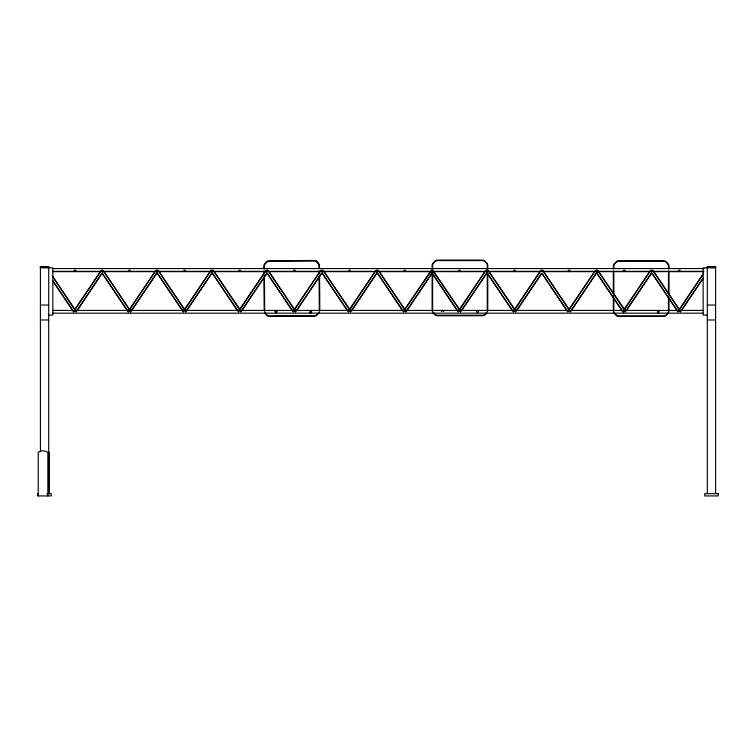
<?xml version="1.0" encoding="UTF-8"?>
<svg xmlns="http://www.w3.org/2000/svg" width="756" height="756" viewBox="0 0 756 756"><rect width="100%" height="100%" fill="white"/><g stroke="black" fill="none" stroke-linecap="round" stroke-linejoin="round"><path stroke-width="1.13" d="M73.672 312.001L74.787 309.847M128.218 312.001L155.245 271.149M183.311 312.001L210.338 271.149M238.405 312.001L265.432 271.149M293.177 312.001L294.443 309.828L295.672 312.001M348.27 312.001L375.307 271.149M403.515 312.001L404.743 309.828L406 312.001M458.174 312.001L485.201 271.149M513.267 312.001L540.294 271.149M567.822 312.001L569.079 309.828L570.308 312.001M622.916 312.001L649.943 271.149M678.009 312.001L703.741 273.086M100.85 270.988L101.805 270.355M540.455 270.988L541.409 270.355M76.819 310.593L103.525 270.988L129.474 309.308L128.378 311.614M210.603 271.026L184.549 309.308L185.655 311.614M320.468 271.026L294.415 309.308L295.52 311.614M431.761 270.355L404.743 309.308L405.849 311.614M595.104 271.026L569.051 309.308L570.156 311.614M320.204 271.149L294.377 309.894L294.67 311.103M350.765 312.001L349.395 309.847L349.773 311.103M430.542 271.149L404.706 309.894L405.008 311.103M460.669 312.001L459.44 309.828L459.667 311.103M515.762 312.001L514.392 309.847L514.76 311.103M594.849 271.149L569.013 309.894L569.315 311.103M625.41 312.001L624.04 309.847L624.409 311.103M680.504 312.001L679.275 309.828L679.502 311.103M441.57 311.207L442.307 310.433A1.465 1.465 0 0 1 443.233 310.433L443.885 311.16M129.219 311.103L129.512 309.894L103.685 271.149M294.178 311.103L294.481 309.894L268.645 271.149M349.272 311.103L349.574 309.894L323.738 271.149M404.507 311.103L404.81 309.894L378.973 271.149M459.175 311.103L459.468 309.894L433.642 271.149M514.269 311.103L514.571 309.894L488.735 271.149M568.814 311.103L569.117 309.894L543.28 271.149M623.908 311.103L624.21 309.894L598.374 271.149M679.011 311.103L679.304 309.894L653.477 271.149M319.41 312.54L316.301 315.696A5.774 5.774 0 0 1 314.099 316.15L269.977 316.471A5.774 5.774 0 0 1 267.766 316.055L264.619 312.946M668.55 312.871L665.422 315.999A5.774 5.774 0 0 1 663.21 316.433L619.098 316.433A5.774 5.774 0 0 1 616.887 315.999L613.759 312.871M156.898 270.355L156.01 271.423M212.001 270.355L211.104 271.423M266.774 270.355L265.81 271.347M321.867 270.355L320.969 271.423M377.102 270.355L376.204 271.423M486.864 270.355L485.966 271.423M596.503 270.355L595.615 271.423M651.596 270.355L650.812 271.413M293.64 309.998L294.868 309.497M678.472 309.998L679.701 309.497M74.863 309.894L100.699 271.149M76.781 311.17L101.323 274.362M131.336 311.17L157.163 272.425M186.43 311.17L212.256 272.425M241.523 311.17L266.707 273.398M296.295 311.17L321.48 273.398M351.389 311.17L377.225 272.425M406.624 311.17L432.46 272.425M461.292 311.17L486.477 273.398M486.552 312.597L484.634 314.515A5.254 5.254 0 0 1 482.007 315.224L437.885 315.224A5.254 5.254 0 0 1 435.258 314.515L433.339 312.597M487.006 312.861L484.218 315.309A5.774 5.774 0 0 1 482.007 315.743L437.885 315.743A5.774 5.774 0 0 1 435.673 315.309L432.886 312.861M516.386 311.17L541.57 273.398M570.931 311.17L596.767 272.425M626.025 311.17L651.218 273.398M681.118 311.17L703.08 278.236M100.954 271.026L74.901 309.308L76.006 311.614M155.509 271.026L129.456 309.308L130.656 311.623M131.374 310.593L157.428 272.302M186.467 310.593L212.521 272.302M265.696 271.026L239.643 309.308L240.748 311.614M241.561 310.593L266.962 273.266M296.333 310.593L322.387 272.302M375.562 271.026L349.508 309.308L350.614 311.614M351.427 310.593L377.48 272.302M406.671 310.593L432.725 272.302M485.465 271.026L459.412 309.308L460.508 311.614M461.33 310.593L486.732 273.266M540.559 271.026L514.505 309.308L515.611 311.614M516.424 310.593L541.825 273.266M570.978 310.593L597.032 272.302M650.198 271.026L624.144 309.308L625.25 311.614M626.072 310.593L651.474 273.266M703.345 273.889L679.247 309.308L680.343 311.614M681.165 310.593L702.655 279.002M274.948 311.188L275.6 310.659A1.465 1.465 0 0 1 276.526 310.659L277.178 311.188M441.655 311.16L442.307 310.631A1.465 1.465 0 0 1 443.233 310.631L443.725 310.943M476.365 311.17L477.017 310.64A1.465 1.465 0 0 1 477.943 310.64L478.595 311.17M128.851 309.724L129.909 309.497M348.903 309.724L349.537 309.308L348.563 311.519M404.139 309.724L405.207 309.497M103.525 271.347L102.57 270.355M184.114 309.497L185.003 309.497M568.616 309.497L569.684 309.724M74.466 309.497L75.364 309.497M458.977 309.497L460.035 309.724M514.071 309.497L514.458 309.941L513.428 311.614M623.719 309.497L624.106 309.941L623.067 311.614M275.099 311.17L275.6 310.867A1.465 1.465 0 0 1 276.526 310.867L277.017 311.17M309.818 311.179L310.31 310.867A1.465 1.465 0 0 1 311.236 310.867L311.727 311.179M311.727 312.568L311.226 312.88A1.465 1.465 0 0 1 310.3 312.88L309.809 312.568M476.526 311.151L477.017 310.839A1.465 1.465 0 0 1 477.943 310.839L478.435 311.151M657.323 311.056L657.814 310.754A1.465 1.465 0 0 1 658.741 310.754L659.232 311.056M316.584 261.236L315.904 260.905A5.774 5.774 0 0 0 313.693 260.48L269.571 260.801A5.774 5.774 0 0 0 267.369 261.264L264.26 264.411A5.774 5.774 0 0 0 263.835 266.622L263.853 268.947M73.823 311.614L74.929 309.308L52.778 276.762M183.472 311.614L184.568 309.308L158.514 271.026M239.369 309.336L238.565 311.614M293.337 311.614L294.443 309.308L268.389 271.026M403.666 311.614L404.772 309.308L378.718 271.026M458.334 311.614L459.431 309.308L432.413 270.355M567.973 311.614L569.079 309.308L543.025 271.026M678.16 311.614L679.266 309.308L653.212 271.026M266.688 261.604L267.369 261.264M276.79 312.549L276.516 312.672A1.465 1.465 0 0 1 275.59 312.672L275.316 312.549M311.5 312.549L311.226 312.682A1.465 1.465 0 0 1 310.3 312.682L310.036 312.549M657.54 311.075L657.814 310.952A1.465 1.465 0 0 1 658.741 310.952L659.015 311.075M659.005 312.634L658.731 312.757A1.465 1.465 0 0 1 657.805 312.757L657.54 312.634M269.977 316.471L314.099 316.15M48.696 266.84L40.408 266.707L40.408 451.408M715.592 266.84L707.304 266.783L707.304 493.659M40.408 266.906L48.696 266.991M707.304 266.906L715.592 266.991M40.408 267.085L48.696 267.085M707.304 267.085L715.592 267.085M40.408 267.189L48.696 267.293M707.304 267.189L715.592 267.293M40.408 267.397L48.696 267.397M707.304 267.397L715.592 267.397M40.408 267.511L48.696 267.615M707.304 267.511L715.592 267.615M40.408 267.709L48.696 267.709M707.304 267.709L715.592 267.709M48.696 267.851L52.844 267.851L52.844 315.082L48.696 315.082M707.304 267.851L703.156 267.851L703.156 315.082L707.304 315.082M52.523 268.56L703.949 268.56M52.816 271.338L703.023 271.338M52.523 271.65L74.447 271.65M75.383 271.65L100.765 271.65M103.61 271.65L128.993 271.65M129.928 271.65L155.311 271.65M158.713 271.65L184.095 271.65M185.031 271.65L210.414 271.65M213.806 271.65L239.189 271.65M240.124 271.65L265.507 271.65M268.578 271.65L293.961 271.65M294.897 271.65L320.279 271.65M323.672 271.65L349.055 271.65M349.99 271.65L375.373 271.65M378.907 271.65L404.29 271.65M405.225 271.65L430.608 271.65M433.566 271.65L458.949 271.65M459.894 271.65L485.276 271.65M488.669 271.65L514.052 271.65M514.987 271.65L540.37 271.65M543.214 271.65L568.597 271.65M569.533 271.65L594.915 271.65M598.308 271.65L623.691 271.65M624.626 271.65L650.009 271.65M653.401 271.65L678.784 271.65M679.72 271.65L703.949 271.65M40.408 305.046L48.696 305.046M707.304 305.046L715.592 305.046M52.816 310.423L72.878 310.423M76.422 310.423L182.631 310.423M186.174 310.423L238.093 310.423M241.636 310.423L511.888 310.423M514.25 310.423L621.64 310.423M624.002 310.423L679.464 310.423M681.827 310.423L703.071 310.423M52.816 313.173L703.071 313.173M40.408 319.977L48.696 319.977M707.304 319.977L715.592 319.977M46.777 493.659L51.266 493.659L51.266 495.927L37.8 495.927L37.8 493.659M652.712 271.423L651.814 270.355M597.618 271.423L596.72 270.355M487.97 271.423L487.081 270.355M378.066 271.423L377.178 270.355M322.973 271.423L322.084 270.355M213.107 271.423L212.219 270.355M158.013 271.423L157.125 270.355M316.584 261.226L319.051 264.014A5.774 5.774 0 0 1 319.514 266.216L319.523 268.541M239.945 309.336L213.617 271.026M239.775 309.847L240.899 312.001M317.218 261.652L317.785 262.143M349.962 309.497L323.483 271.026M624.777 309.724L598.119 271.026M515.129 309.724L488.48 271.026M130.212 311.916L129.408 309.894L130.712 312.001M624.683 311.075L624.031 310.546A1.465 1.465 0 0 0 623.728 310.48M651.294 272.302L677.348 310.593M596.2 272.302L622.254 310.593M541.759 273.266L567.161 310.593M486.552 272.302L512.606 310.593M431.459 272.302L457.512 310.593M376.8 272.302L402.853 310.593M322.207 273.266L347.609 310.593M266.462 272.302L292.515 310.593M211.689 272.302L237.743 310.593M156.596 272.302L183.302 311.548M102.154 273.266L128.208 311.548M52.816 280.92L73.653 311.548M318.267 263.598L316.329 261.689A5.254 5.254 0 0 0 313.693 261L269.58 261.321A5.254 5.254 0 0 0 266.953 262.048L265.044 263.986A5.254 5.254 0 0 0 264.364 266.613L264.383 268.938M652.201 273.398L677.385 311.17M596.456 272.425L622.292 311.17M542.014 273.398L567.198 311.17M487.459 273.398L512.653 311.17M431.723 272.425L457.55 311.17M377.055 272.425L402.891 311.17M322.462 273.398L347.656 311.17M267.369 273.398L292.563 311.17M213.872 271.149L239.709 309.894M211.954 272.425L237.79 311.17M158.779 271.149L185.806 312.001M156.861 272.425L182.697 311.17M102.41 273.398L127.594 311.17M52.362 275.997L76.158 312.001M53.024 281.147L73.048 311.17M542.175 270.355L543.129 270.988M267.312 270.355L268.267 270.988M319.58 275.496L319.835 310.338A5.774 5.774 0 0 1 319.788 311.085M319.004 268.541L318.985 266.216A5.254 5.254 0 0 0 318.267 263.598M319.023 270.856L319.041 274.343M319.06 276.668L319.306 310.329A5.254 5.254 0 0 1 319.268 311.028M264.402 271.262L264.411 273.577M264.43 275.902L264.685 310.735A5.254 5.254 0 0 0 264.732 311.415M263.872 271.262L263.901 274.749M263.92 277.065L264.165 310.744M715.592 266.707L715.592 493.659M668.994 268.862L668.994 266.537A5.774 5.774 0 0 0 668.55 264.326L665.422 261.198A5.774 5.774 0 0 0 663.21 260.763L619.098 260.763A5.774 5.774 0 0 0 616.887 261.198L613.759 264.326A5.774 5.774 0 0 0 613.314 266.537L613.314 268.862M668.994 271.187L668.994 295.568M668.994 297.883L668.994 310.659A5.774 5.774 0 0 1 668.937 311.406M668.465 268.862L668.465 266.537A5.254 5.254 0 0 0 667.765 263.91L665.838 261.992A5.254 5.254 0 0 0 663.21 261.283L619.098 261.283A5.254 5.254 0 0 0 616.471 261.992L614.543 263.91A5.254 5.254 0 0 0 613.844 266.537L613.844 268.862M668.465 271.187L668.465 294.405M668.465 296.721L668.465 310.659A5.254 5.254 0 0 1 668.417 311.34M613.844 271.187L613.844 295.568M613.844 297.883L613.844 310.659A5.254 5.254 0 0 0 613.891 311.34M613.314 271.187L613.314 293.243M613.314 296.721L613.314 310.659A5.774 5.774 0 0 0 613.371 311.406M487.781 269.334L487.781 265.847A5.774 5.774 0 0 0 487.346 263.636L484.218 260.518A5.774 5.774 0 0 0 482.007 260.073L437.885 260.073A5.774 5.774 0 0 0 435.673 260.518L432.545 263.636A5.774 5.774 0 0 0 432.111 265.847L432.111 269.334M487.781 272.812L487.781 309.969A5.774 5.774 0 0 1 487.582 311.463M487.261 269.334L487.261 265.847A5.254 5.254 0 0 0 486.552 263.22L484.634 261.302A5.254 5.254 0 0 0 482.007 260.603L437.885 260.603A5.254 5.254 0 0 0 435.258 261.302L433.339 263.22A5.254 5.254 0 0 0 432.63 265.847L432.63 269.334M487.261 272.812L487.261 309.969A5.254 5.254 0 0 1 487.081 311.33M432.63 272.812L432.63 309.969A5.254 5.254 0 0 0 432.81 311.33M432.111 272.812L432.111 309.969A5.774 5.774 0 0 0 432.309 311.463M49.263 452.164L49.263 493.621M48.696 266.707L48.696 493.659M47.836 495.927L47.836 452.164L43.026 450.604L38.206 452.164L38.206 495.927M310.31 311.066A1.465 1.465 0 0 1 311.236 311.066M265.101 312.738A5.254 5.254 0 0 0 265.413 313.353L267.35 315.261A5.254 5.254 0 0 0 269.977 315.942L314.09 315.621A5.254 5.254 0 0 0 316.717 314.902L318.626 312.965A5.254 5.254 0 0 0 318.919 312.351M477.934 312.644A1.465 1.465 0 0 1 477.008 312.644M75.052 270.875A1.531 0.699 90 0 1 73.842 270.875M74.097 268.767A1.531 0.699 90 0 1 74.797 268.767M75.987 270.875A1.531 0.699 90 0 1 74.778 270.875M75.033 268.767A1.531 0.699 90 0 1 75.732 268.767M101.569 271.432A1.531 0.699 90 0 1 101.313 270.875M101.569 268.767A1.531 0.699 90 0 1 102.268 268.767M184.691 270.875A1.531 0.699 90 0 1 183.491 270.875M183.746 268.767A1.531 0.699 90 0 1 184.436 268.767M157.21 268.767A1.531 0.699 90 0 1 157.9 268.767M158.155 270.875A1.531 0.699 90 0 1 157.73 271.584M240.729 270.875A1.531 0.699 90 0 1 239.52 270.875M239.775 268.767A1.531 0.699 90 0 1 240.465 268.767M266.481 271.584A1.531 0.699 90 0 1 266.055 270.875M266.31 268.767A1.531 0.699 90 0 1 267 268.767M130.533 270.875A1.531 0.699 90 0 1 129.333 270.875M129.588 268.767A1.531 0.699 90 0 1 130.278 268.767M156.294 271.584A1.531 0.699 90 0 1 155.868 270.875M156.123 268.767A1.531 0.699 90 0 1 156.813 268.767M239.784 270.875A1.531 0.699 90 0 1 238.584 270.875M238.839 268.767A1.531 0.699 90 0 1 239.529 268.767M212.304 268.767A1.531 0.699 90 0 1 212.994 268.767M213.249 270.875A1.531 0.699 90 0 1 212.833 271.584M129.597 270.875A1.531 0.699 90 0 1 128.397 270.875M128.652 268.767A1.531 0.699 90 0 1 129.342 268.767M102.117 268.767A1.531 0.699 90 0 1 102.807 268.767M103.062 270.875A1.531 0.699 90 0 1 102.636 271.584M185.626 270.875A1.531 0.699 90 0 1 184.426 270.875M184.681 268.767A1.531 0.699 90 0 1 185.371 268.767M211.387 271.584A1.531 0.699 90 0 1 210.962 270.875M211.217 268.767A1.531 0.699 90 0 1 211.907 268.767M514.647 270.875A1.531 0.699 90 0 1 513.447 270.875M513.702 268.767A1.531 0.699 90 0 1 514.392 268.767M487.166 268.767A1.531 0.699 -90 0 1 487.856 268.767M488.111 270.875A1.531 0.699 -90 0 1 487.686 271.584M295.501 270.875A1.531 0.699 90 0 1 294.292 270.875M294.547 268.767A1.531 0.699 90 0 1 295.237 268.767M321.253 271.584A1.531 0.699 90 0 1 320.827 270.875M321.083 268.767A1.531 0.699 90 0 1 321.772 268.767M405.83 270.875A1.531 0.699 90 0 1 404.621 270.875M404.876 268.767A1.531 0.699 90 0 1 405.575 268.767M431.581 271.584A1.531 0.699 90 0 1 431.156 270.875M431.421 268.767A1.531 0.699 90 0 1 432.111 268.767A1.531 0.699 -90 0 1 432.763 268.767M350.595 270.875A1.531 0.699 90 0 1 349.385 270.875M349.641 268.767A1.531 0.699 90 0 1 350.33 268.767M376.346 271.584A1.531 0.699 90 0 1 375.921 270.875M376.176 268.767A1.531 0.699 90 0 1 376.875 268.767M294.556 270.875A1.531 0.699 90 0 1 293.356 270.875M293.611 268.767A1.531 0.699 90 0 1 294.301 268.767M267.076 268.767A1.531 0.699 -90 0 1 267.766 268.767M268.021 270.875A1.531 0.699 -90 0 1 267.596 271.584M459.553 270.875A1.531 0.699 90 0 1 458.353 270.875M458.608 268.767A1.531 0.699 90 0 1 459.298 268.767M433.018 270.875A1.531 0.699 -90 0 1 432.593 271.584M515.583 270.875A1.531 0.699 90 0 1 514.382 270.875M514.638 268.767A1.531 0.699 90 0 1 515.327 268.767M541.173 271.432A1.531 0.699 90 0 1 540.918 270.875M541.173 268.767A1.531 0.699 90 0 1 541.863 268.767M460.489 270.875A1.531 0.699 90 0 1 459.289 270.875M459.544 268.767A1.531 0.699 90 0 1 460.234 268.767M486.25 271.584A1.531 0.699 90 0 1 485.825 270.875M486.08 268.767A1.531 0.699 90 0 1 486.769 268.767M404.895 270.875A1.531 0.699 90 0 1 403.685 270.875M403.94 268.767A1.531 0.699 90 0 1 404.64 268.767M377.405 268.767A1.531 0.699 -90 0 1 378.104 268.767M378.359 270.875A1.531 0.699 -90 0 1 377.934 271.584M349.659 270.875A1.531 0.699 90 0 1 348.45 270.875M348.705 268.767A1.531 0.699 90 0 1 349.395 268.767M322.169 268.767A1.531 0.699 -90 0 1 322.859 268.767M323.114 270.875A1.531 0.699 -90 0 1 322.699 271.584M624.295 270.875A1.531 0.699 90 0 1 623.086 270.875M623.35 268.767A1.531 0.699 90 0 1 624.04 268.767M596.815 268.767A1.531 0.699 -90 0 1 597.505 268.767M597.76 270.875A1.531 0.699 -90 0 1 597.334 271.584M680.324 270.875A1.531 0.699 90 0 1 679.124 270.875M679.379 268.767A1.531 0.699 90 0 1 680.069 268.767M570.137 270.875A1.531 0.699 90 0 1 568.928 270.875M569.192 268.767A1.531 0.699 90 0 1 569.882 268.767M595.889 271.584A1.531 0.699 90 0 1 595.463 270.875M595.728 268.767A1.531 0.699 90 0 1 596.418 268.767M679.389 270.875A1.531 0.699 90 0 1 678.189 270.875M678.444 268.767A1.531 0.699 90 0 1 679.134 268.767M651.908 268.767A1.531 0.699 -90 0 1 652.598 268.767M652.853 270.875A1.531 0.699 -90 0 1 652.428 271.584M569.202 270.875A1.531 0.699 90 0 1 567.992 270.875M568.247 268.767A1.531 0.699 90 0 1 568.947 268.767M541.712 268.767A1.531 0.699 -90 0 1 542.411 268.767M542.666 270.875A1.531 0.699 -90 0 1 542.411 271.432M625.231 270.875A1.531 0.699 90 0 1 624.031 270.875M624.286 268.767A1.531 0.699 90 0 1 624.976 268.767M650.982 271.584A1.531 0.699 90 0 1 650.566 270.875M650.822 268.767A1.531 0.699 90 0 1 651.511 268.767M658.429 312.625A1.465 1.465 0 0 1 658.117 312.625M623.719 312.625A1.465 1.465 0 0 1 623.398 312.625M614.241 312.663A5.254 5.254 0 0 0 614.543 313.286L616.471 315.205A5.254 5.254 0 0 0 619.098 315.904L663.21 315.904A5.254 5.254 0 0 0 665.838 315.205L667.765 313.286A5.254 5.254 0 0 0 668.068 312.663M718.2 493.659L704.734 493.659L704.734 495.927L718.2 495.927L718.2 493.659"/></g></svg>
